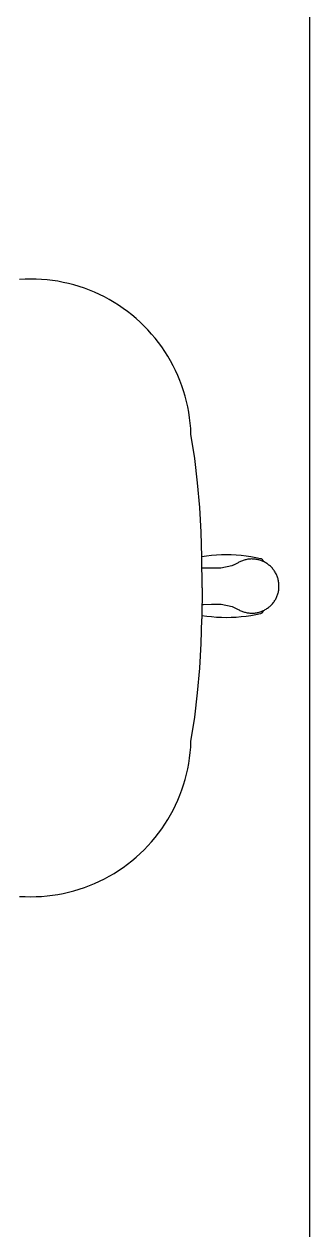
# Model space of a CAD drawing. Header units: inches. Extents: x 4 to 2210, y 3 to 2073.
# Drawn here: x 1286.99 to 1294.63, y 1921.11 to 1953.35 of the extents above; entities that cross this region are included whole.
import ezdxf

# ---------------------------------------------------------------- set-up
doc = ezdxf.new("R2010")
doc.units = ezdxf.units.IN
doc.header["$MEASUREMENT"] = 0
doc.layers.add('Planon_construction', color=253, linetype='Continuous')

# ---------------------------------------------------------------- blocks, each defined once
blk = doc.blocks.new('8 person table')
at = {"layer": 'Planon_construction'}
for p, q in [((-308.65, -1253.08, 0), (-308.65, 1126.14, 0)), ((-460.93, 411.99, 0), (-463.86, 411.84, 0)), ((-458, 412.04, 0), (-460.93, 411.99, 0)), ((-455.07, 411.99, 0), (-458, 412.04, 0)), ((-452.14, 411.85, 0), (-455.07, 411.99, 0)), ((-449.22, 411.6, 0), (-452.14, 411.85, 0)), ((-446.31, 411.25, 0), (-449.22, 411.6, 0)), ((-443.41, 410.8, 0), (-446.31, 411.25, 0)), ((-440.53, 410.26, 0), (-443.41, 410.8, 0)), ((-437.67, 409.61, 0), (-440.53, 410.26, 0)), ((-434.84, 408.87, 0), (-437.67, 409.61, 0)), ((-432.03, 408.03, 0), (-434.84, 408.87, 0)), ((-429.25, 407.1, 0), (-432.03, 408.03, 0)), ((-426.5, 406.07, 0), (-429.25, 407.1, 0)), ((-423.79, 404.95, 0), (-426.5, 406.07, 0)), ((-421.12, 403.74, 0), (-423.79, 404.95, 0)), ((-418.5, 402.43, 0), (-421.12, 403.74, 0)), ((-415.92, 401.04, 0), (-418.5, 402.43, 0)), ((-413.39, 399.56, 0), (-415.92, 401.04, 0)), ((-410.91, 398, 0), (-413.39, 399.56, 0)), ((-408.49, 396.35, 0), (-410.91, 398, 0)), ((-406.12, 394.61, 0), (-408.49, 396.35, 0)), ((-403.82, 392.8, 0), (-406.12, 394.61, 0)), ((-401.57, 390.91, 0), (-403.82, 392.8, 0)), ((-399.4, 388.95, 0), (-401.57, 390.91, 0)), ((-397.29, 386.91, 0), (-399.4, 388.95, 0)), ((-395.25, 384.8, 0), (-397.29, 386.91, 0)), ((-393.29, 382.63, 0), (-395.25, 384.8, 0)), ((-391.4, 380.38, 0), (-393.29, 382.63, 0)), ((-389.59, 378.08, 0), (-391.4, 380.38, 0)), ((-387.86, 375.71, 0), (-389.59, 378.08, 0)), ((-386.21, 373.29, 0), (-387.86, 375.71, 0)), ((-384.65, 370.81, 0), (-386.21, 373.29, 0)), ((-383.17, 368.28, 0), (-384.65, 370.81, 0)), ((-381.78, 365.69, 0), (-383.17, 368.28, 0)), ((-380.48, 363.07, 0), (-381.78, 365.69, 0)), ((-379.27, 360.4, 0), (-380.48, 363.07, 0)), ((-378.15, 357.69, 0), (-379.27, 360.4, 0)), ((-377.12, 354.94, 0), (-378.15, 357.69, 0)), ((-376.19, 352.16, 0), (-377.12, 354.94, 0)), ((-375.35, 349.35, 0), (-376.19, 352.16, 0)), ((-374.61, 346.52, 0), (-375.35, 349.35, 0)), ((-373.97, 343.66, 0), (-374.61, 346.52, 0)), ((-373.43, 340.78, 0), (-373.97, 343.66, 0)), ((-372.98, 337.88, 0), (-373.43, 340.78, 0)), ((-372.63, 334.97, 0), (-372.98, 337.88, 0)), ((-372.39, 332.05, 0), (-372.63, 334.97, 0)), ((-372.24, 329.12, 0), (-372.39, 332.05, 0)), ((-370.24, 316.07, 0), (-372.24, 329.12, 0)), ((-368.66, 302.96, 0), (-370.24, 316.07, 0)), ((-367.51, 289.81, 0), (-368.66, 302.96, 0)), ((-366.78, 276.63, 0), (-367.51, 289.81, 0)), ((-366.47, 263.44, 0), (-366.78, 276.63, 0)), ((-358.6, 264.39, 0), (-361.23, 264.17, 0)), ((-355.96, 264.52, 0), (-358.6, 264.39, 0)), ((-353.32, 264.56, 0), (-355.96, 264.52, 0)), ((-350.67, 264.52, 0), (-353.32, 264.56, 0)), ((-348.03, 264.39, 0), (-350.67, 264.52, 0)), ((-345.4, 264.18, 0), (-348.03, 264.39, 0)), ((-363.86, 263.87, 0), (-366.47, 263.48, 0)), ((-366.29, 246.88, 0), (-366.47, 263.44, 0)), ((-361.23, 264.17, 0), (-363.86, 263.87, 0)), ((-350.45, 258.66, 0), (-356.26, 257.41, 0)), ((-349.59, 259.02, 0), (-350.45, 258.66, 0)), ((-347.03, 260.28, 0), (-349.56, 259.03, 0)), ((-349.56, 259.03, 0), (-349.54, 258.98, 0)), ((-346.6, 260.53, 0), (-347.03, 260.28, 0)), ((-346.15, 260.76, 0), (-346.6, 260.53, 0)), ((-345.7, 260.98, 0), (-346.15, 260.76, 0)), ((-345.24, 261.18, 0), (-345.7, 260.98, 0)), ((-342.77, 263.88, 0), (-345.4, 264.18, 0)), ((-344.77, 261.37, 0), (-345.24, 261.18, 0)), ((-344.3, 261.54, 0), (-344.77, 261.37, 0)), ((-343.82, 261.69, 0), (-344.3, 261.54, 0)), ((-343.34, 261.83, 0), (-343.82, 261.69, 0)), ((-342.85, 261.95, 0), (-343.34, 261.83, 0)), ((-342.35, 262.05, 0), (-342.85, 261.95, 0)), ((-340.16, 263.49, 0), (-342.77, 263.88, 0)), ((-341.86, 262.14, 0), (-342.35, 262.05, 0)), ((-341.36, 262.21, 0), (-341.86, 262.14, 0)), ((-340.86, 262.26, 0), (-341.36, 262.21, 0)), ((-340.36, 262.29, 0), (-340.86, 262.26, 0)), ((-339.86, 262.31, 0), (-340.36, 262.29, 0)), ((-337.56, 263.01, 0), (-340.16, 263.49, 0)), ((-339.35, 262.3, 0), (-339.86, 262.31, 0)), ((-338.85, 262.29, 0), (-339.35, 262.3, 0)), ((-338.35, 262.25, 0), (-338.85, 262.29, 0)), ((-337.85, 262.2, 0), (-338.35, 262.25, 0)), ((-337.35, 262.12, 0), (-337.85, 262.2, 0)), ((-334.98, 262.46, 0), (-337.56, 263.01, 0)), ((-336.86, 262.04, 0), (-337.35, 262.12, 0)), ((-336.36, 261.93, 0), (-336.86, 262.04, 0)), ((-335.88, 261.81, 0), (-336.36, 261.93, 0)), ((-335.39, 261.67, 0), (-335.88, 261.81, 0)), ((-334.92, 261.51, 0), (-335.39, 261.67, 0)), ((-334.91, 262.44, 0), (-334.98, 262.46, 0)), ((-334.44, 261.34, 0), (-334.92, 261.51, 0)), ((-334.84, 262.42, 0), (-334.91, 262.44, 0)), ((-334.77, 262.4, 0), (-334.84, 262.42, 0)), ((-334.7, 262.37, 0), (-334.77, 262.4, 0)), ((-334.64, 262.35, 0), (-334.7, 262.37, 0)), ((-334.57, 262.32, 0), (-334.64, 262.35, 0)), ((-334.51, 262.29, 0), (-334.57, 262.32, 0)), ((-334.45, 262.25, 0), (-334.51, 262.29, 0)), ((-334.38, 262.22, 0), (-334.45, 262.25, 0)), ((-333.98, 261.15, 0), (-334.44, 261.34, 0)), ((-334.32, 262.18, 0), (-334.38, 262.22, 0)), ((-334.26, 262.14, 0), (-334.32, 262.18, 0)), ((-334.21, 262.1, 0), (-334.26, 262.14, 0)), ((-334.15, 262.06, 0), (-334.21, 262.1, 0)), ((-334.1, 262.01, 0), (-334.15, 262.06, 0)), ((-334.04, 261.97, 0), (-334.1, 262.01, 0)), ((-333.99, 261.92, 0), (-334.04, 261.97, 0)), ((-333.94, 261.87, 0), (-333.99, 261.92, 0)), ((-333.52, 260.95, 0), (-333.98, 261.15, 0)), ((-333.89, 261.81, 0), (-333.94, 261.87, 0)), ((-333.85, 261.76, 0), (-333.89, 261.81, 0)), ((-333.8, 261.7, 0), (-333.85, 261.76, 0)), ((-333.76, 261.65, 0), (-333.8, 261.7, 0)), ((-333.72, 261.59, 0), (-333.76, 261.65, 0)), ((-333.68, 261.53, 0), (-333.72, 261.59, 0)), ((-333.64, 261.47, 0), (-333.68, 261.53, 0)), ((-333.61, 261.41, 0), (-333.64, 261.47, 0)), ((-333.58, 261.34, 0), (-333.61, 261.41, 0)), ((-333.55, 261.28, 0), (-333.58, 261.34, 0)), ((-333.52, 261.21, 0), (-333.55, 261.28, 0)), ((-333.49, 261.15, 0), (-333.52, 261.21, 0)), ((-333.07, 260.72, 0), (-333.52, 260.95, 0)), ((-333.47, 261.08, 0), (-333.49, 261.15, 0)), ((-333.45, 261.01, 0), (-333.47, 261.08, 0)), ((-333.43, 260.94, 0), (-333.45, 261.01, 0)), ((-333.41, 260.87, 0), (-333.43, 260.94, 0)), ((-333.4, 260.8, 0), (-333.41, 260.87, 0)), ((-333.39, 260.73, 0), (-333.4, 260.8, 0)), ((-332.62, 260.49, 0), (-333.07, 260.72, 0)), ((-332.19, 260.24, 0), (-332.62, 260.49, 0)), ((-331.76, 259.97, 0), (-332.19, 260.24, 0)), ((-331.34, 259.69, 0), (-331.76, 259.97, 0)), ((-330.94, 259.39, 0), (-331.34, 259.69, 0)), ((-330.54, 259.08, 0), (-330.94, 259.39, 0)), ((-330.16, 258.76, 0), (-330.54, 259.08, 0)), ((-329.78, 258.42, 0), (-330.16, 258.76, 0)), ((-329.42, 258.08, 0), (-329.78, 258.42, 0)), ((-329.07, 257.71, 0), (-329.42, 258.08, 0)), ((-364.5, 257.37, 0), (-366.41, 257.39, 0)), ((-361.31, 257.36, 0), (-364.5, 257.37, 0)), ((-356.26, 257.41, 0), (-361.31, 257.36, 0)), ((-328.73, 257.34, 0), (-329.07, 257.71, 0)), ((-328.41, 256.96, 0), (-328.73, 257.34, 0)), ((-328.1, 256.56, 0), (-328.41, 256.96, 0)), ((-327.8, 256.15, 0), (-328.1, 256.56, 0)), ((-327.52, 255.74, 0), (-327.8, 256.15, 0)), ((-327.25, 255.31, 0), (-327.52, 255.74, 0)), ((-327, 254.88, 0), (-327.25, 255.31, 0)), ((-326.76, 254.43, 0), (-327, 254.88, 0)), ((-326.54, 253.98, 0), (-326.76, 254.43, 0)), ((-326.34, 253.52, 0), (-326.54, 253.98, 0)), ((-326.15, 253.06, 0), (-326.34, 253.52, 0)), ((-325.97, 252.59, 0), (-326.15, 253.06, 0)), ((-325.82, 252.11, 0), (-325.97, 252.59, 0)), ((-325.68, 251.62, 0), (-325.82, 252.11, 0)), ((-325.55, 251.14, 0), (-325.68, 251.62, 0)), ((-366.29, 246.88, 0), (-366.47, 230.31, 0)), ((-325.45, 250.65, 0), (-325.55, 251.14, 0)), ((-325.52, 244.65, 0), (-325.42, 245.15, 0)), ((-325.36, 250.15, 0), (-325.45, 250.65, 0)), ((-325.42, 245.15, 0), (-325.34, 245.64, 0)), ((-325.29, 249.65, 0), (-325.36, 250.15, 0)), ((-325.34, 245.64, 0), (-325.27, 246.14, 0)), ((-325.23, 249.15, 0), (-325.29, 249.65, 0)), ((-325.27, 246.14, 0), (-325.22, 246.64, 0)), ((-325.19, 248.65, 0), (-325.23, 249.15, 0)), ((-325.22, 246.64, 0), (-325.19, 247.14, 0)), ((-325.17, 248.15, 0), (-325.19, 248.65, 0)), ((-325.19, 247.14, 0), (-325.17, 247.65, 0)), ((-325.17, 247.65, 0), (-325.17, 248.15, 0)), ((-328.65, 238.42, 0), (-328.33, 238.81, 0)), ((-328.33, 238.81, 0), (-328.02, 239.21, 0)), ((-328.02, 239.21, 0), (-327.73, 239.62, 0)), ((-327.73, 239.62, 0), (-327.45, 240.04, 0)), ((-327.45, 240.04, 0), (-327.19, 240.46, 0)), ((-327.19, 240.46, 0), (-326.94, 240.9, 0)), ((-326.94, 240.9, 0), (-326.7, 241.35, 0)), ((-326.7, 241.35, 0), (-326.49, 241.8, 0)), ((-326.49, 241.8, 0), (-326.29, 242.26, 0)), ((-326.29, 242.26, 0), (-326.1, 242.73, 0)), ((-326.1, 242.73, 0), (-325.93, 243.2, 0)), ((-325.93, 243.2, 0), (-325.78, 243.68, 0)), ((-325.78, 243.68, 0), (-325.64, 244.17, 0)), ((-325.64, 244.17, 0), (-325.52, 244.65, 0)), ((-366.45, 232.18, 0), (-363.84, 231.79, 0)), ((-366.39, 238.03, 0), (-365.47, 238.04, 0)), ((-365.47, 238.04, 0), (-361.22, 238.1, 0)), ((-361.22, 238.1, 0), (-356.17, 238.1, 0)), ((-356.17, 238.1, 0), (-350.29, 236.89, 0)), ((-350.29, 236.89, 0), (-349.49, 236.56, 0)), ((-349.46, 236.54, 0), (-349.44, 236.6, 0)), ((-349.46, 236.54, 0), (-346.92, 235.31, 0)), ((-346.92, 235.31, 0), (-346.48, 235.07, 0)), ((-346.48, 235.07, 0), (-346.03, 234.84, 0)), ((-346.03, 234.84, 0), (-345.58, 234.63, 0)), ((-345.58, 234.63, 0), (-345.12, 234.43, 0)), ((-345.12, 234.43, 0), (-344.65, 234.25, 0)), ((-344.65, 234.25, 0), (-344.17, 234.08, 0)), ((-344.17, 234.08, 0), (-343.69, 233.93, 0)), ((-343.69, 233.93, 0), (-343.21, 233.8, 0)), ((-343.21, 233.8, 0), (-342.72, 233.68, 0)), ((-342.77, 231.79, 0), (-340.16, 232.17, 0)), ((-342.72, 233.68, 0), (-342.22, 233.59, 0)), ((-342.22, 233.59, 0), (-341.73, 233.51, 0)), ((-341.73, 233.51, 0), (-341.23, 233.44, 0)), ((-341.23, 233.44, 0), (-340.73, 233.4, 0)), ((-340.73, 233.4, 0), (-340.23, 233.37, 0)), ((-340.23, 233.37, 0), (-339.72, 233.36, 0)), ((-340.16, 232.17, 0), (-337.56, 232.65, 0)), ((-339.72, 233.36, 0), (-339.22, 233.36, 0)), ((-339.22, 233.36, 0), (-338.72, 233.39, 0)), ((-338.72, 233.39, 0), (-338.22, 233.43, 0)), ((-338.22, 233.43, 0), (-337.72, 233.48, 0)), ((-337.72, 233.48, 0), (-337.22, 233.56, 0)), ((-337.56, 232.65, 0), (-334.98, 233.21, 0)), ((-337.22, 233.56, 0), (-336.73, 233.65, 0)), ((-336.73, 233.65, 0), (-336.24, 233.76, 0)), ((-336.24, 233.76, 0), (-335.75, 233.89, 0)), ((-335.75, 233.89, 0), (-335.27, 234.03, 0)), ((-335.27, 234.03, 0), (-334.79, 234.19, 0)), ((-334.98, 233.21, 0), (-334.91, 233.22, 0)), ((-334.91, 233.22, 0), (-334.84, 233.24, 0)), ((-334.84, 233.24, 0), (-334.77, 233.26, 0)), ((-334.79, 234.19, 0), (-334.32, 234.37, 0)), ((-334.77, 233.26, 0), (-334.7, 233.29, 0)), ((-334.7, 233.29, 0), (-334.64, 233.32, 0)), ((-334.64, 233.32, 0), (-334.57, 233.34, 0)), ((-334.57, 233.34, 0), (-334.51, 233.38, 0)), ((-334.51, 233.38, 0), (-334.45, 233.41, 0)), ((-334.45, 233.41, 0), (-334.38, 233.44, 0)), ((-334.38, 233.44, 0), (-334.32, 233.48, 0)), ((-334.32, 234.37, 0), (-333.86, 234.56, 0)), ((-334.32, 233.48, 0), (-334.26, 233.52, 0)), ((-334.26, 233.52, 0), (-334.21, 233.56, 0)), ((-334.21, 233.56, 0), (-334.15, 233.61, 0)), ((-334.15, 233.61, 0), (-334.1, 233.65, 0)), ((-334.1, 233.65, 0), (-334.04, 233.7, 0)), ((-334.04, 233.7, 0), (-333.99, 233.75, 0)), ((-333.99, 233.75, 0), (-333.94, 233.8, 0)), ((-333.94, 233.8, 0), (-333.89, 233.85, 0)), ((-333.89, 233.85, 0), (-333.85, 233.9, 0)), ((-333.86, 234.56, 0), (-333.4, 234.77, 0)), ((-333.85, 233.9, 0), (-333.8, 233.96, 0)), ((-333.8, 233.96, 0), (-333.76, 234.02, 0)), ((-333.76, 234.02, 0), (-333.72, 234.07, 0)), ((-333.72, 234.07, 0), (-333.68, 234.13, 0)), ((-333.68, 234.13, 0), (-333.64, 234.19, 0)), ((-333.64, 234.19, 0), (-333.61, 234.26, 0)), ((-333.61, 234.26, 0), (-333.58, 234.32, 0)), ((-333.58, 234.32, 0), (-333.55, 234.38, 0)), ((-333.55, 234.38, 0), (-333.52, 234.45, 0)), ((-333.52, 234.45, 0), (-333.49, 234.52, 0)), ((-333.49, 234.52, 0), (-333.47, 234.58, 0)), ((-333.47, 234.58, 0), (-333.45, 234.65, 0)), ((-333.45, 234.65, 0), (-333.43, 234.72, 0)), ((-333.43, 234.72, 0), (-333.41, 234.79, 0)), ((-333.41, 234.79, 0), (-333.4, 234.86, 0)), ((-333.4, 234.77, 0), (-332.95, 235, 0)), ((-333.4, 234.86, 0), (-333.39, 234.93, 0)), ((-332.95, 235, 0), (-332.51, 235.24, 0)), ((-332.51, 235.24, 0), (-332.07, 235.49, 0)), ((-332.07, 235.49, 0), (-331.65, 235.76, 0)), ((-331.65, 235.76, 0), (-331.24, 236.05, 0)), ((-331.24, 236.05, 0), (-330.83, 236.35, 0)), ((-330.83, 236.35, 0), (-330.44, 236.66, 0)), ((-330.44, 236.66, 0), (-330.06, 236.99, 0)), ((-330.06, 236.99, 0), (-329.69, 237.33, 0)), ((-329.69, 237.33, 0), (-329.33, 237.68, 0)), ((-329.33, 237.68, 0), (-328.98, 238.05, 0)), ((-328.98, 238.05, 0), (-328.65, 238.42, 0)), ((-366.78, 217.12, 0), (-366.47, 230.31, 0)), ((-363.84, 231.79, 0), (-361.22, 231.49, 0)), ((-361.22, 231.49, 0), (-358.58, 231.27, 0)), ((-358.58, 231.27, 0), (-355.94, 231.14, 0)), ((-355.94, 231.14, 0), (-353.3, 231.1, 0)), ((-353.3, 231.1, 0), (-350.66, 231.14, 0)), ((-350.66, 231.14, 0), (-348.02, 231.27, 0)), ((-348.02, 231.27, 0), (-345.39, 231.49, 0)), ((-345.39, 231.49, 0), (-342.77, 231.79, 0)), ((-367.51, 203.94, 0), (-366.78, 217.12, 0)), ((-368.66, 190.79, 0), (-367.51, 203.94, 0)), ((-370.24, 177.68, 0), (-368.66, 190.79, 0)), ((-372.24, 164.63, 0), (-370.24, 177.68, 0)), ((-372.63, 158.78, 0), (-372.39, 161.7, 0)), ((-372.39, 161.7, 0), (-372.24, 164.63, 0)), ((-373.43, 152.97, 0), (-372.98, 155.87, 0)), ((-372.98, 155.87, 0), (-372.63, 158.78, 0)), ((-374.61, 147.23, 0), (-373.97, 150.09, 0)), ((-373.97, 150.09, 0), (-373.43, 152.97, 0)), ((-376.19, 141.59, 0), (-375.35, 144.4, 0)), ((-375.35, 144.4, 0), (-374.61, 147.23, 0)), ((-379.27, 133.35, 0), (-378.15, 136.06, 0)), ((-378.15, 136.06, 0), (-377.12, 138.81, 0)), ((-377.12, 138.81, 0), (-376.19, 141.59, 0)), ((-381.78, 128.06, 0), (-380.48, 130.68, 0)), ((-380.48, 130.68, 0), (-379.27, 133.35, 0)), ((-386.21, 120.47, 0), (-384.65, 122.95, 0)), ((-384.65, 122.95, 0), (-383.17, 125.48, 0)), ((-383.17, 125.48, 0), (-381.78, 128.06, 0)), ((-389.59, 115.68, 0), (-387.86, 118.04, 0)), ((-387.86, 118.04, 0), (-386.21, 120.47, 0)), ((-395.25, 108.95, 0), (-393.29, 111.13, 0)), ((-393.29, 111.13, 0), (-391.4, 113.37, 0)), ((-391.4, 113.37, 0), (-389.59, 115.68, 0)), ((-401.57, 102.84, 0), (-399.4, 104.8, 0)), ((-399.4, 104.8, 0), (-397.29, 106.84, 0)), ((-397.29, 106.84, 0), (-395.25, 108.95, 0)), ((-410.91, 95.76, 0), (-408.49, 97.41, 0)), ((-408.49, 97.41, 0), (-406.12, 99.14, 0)), ((-406.12, 99.14, 0), (-403.82, 100.95, 0)), ((-403.82, 100.95, 0), (-401.57, 102.84, 0)), ((-421.12, 90.01, 0), (-418.5, 91.32, 0)), ((-418.5, 91.32, 0), (-415.92, 92.71, 0)), ((-415.92, 92.71, 0), (-413.39, 94.19, 0)), ((-413.39, 94.19, 0), (-410.91, 95.76, 0)), ((-440.53, 83.49, 0), (-437.67, 84.14, 0)), ((-437.67, 84.14, 0), (-434.84, 84.88, 0)), ((-434.84, 84.88, 0), (-432.03, 85.72, 0)), ((-432.03, 85.72, 0), (-429.25, 86.65, 0)), ((-429.25, 86.65, 0), (-426.5, 87.68, 0)), ((-426.5, 87.68, 0), (-423.79, 88.8, 0)), ((-423.79, 88.8, 0), (-421.12, 90.01, 0)), ((-463.86, 81.91, 0), (-460.93, 81.76, 0)), ((-460.93, 81.76, 0), (-458, 81.71, 0)), ((-458, 81.71, 0), (-455.07, 81.76, 0)), ((-455.07, 81.76, 0), (-452.14, 81.91, 0)), ((-452.14, 81.91, 0), (-449.22, 82.15, 0)), ((-449.22, 82.15, 0), (-446.31, 82.5, 0)), ((-446.31, 82.5, 0), (-443.41, 82.95, 0)), ((-443.41, 82.95, 0), (-440.53, 83.49, 0))]:
    blk.add_line(p, q, dxfattribs=at)

msp = doc.modelspace()

# ---------------------------------------------------------------- block references
at = {"layer": 'Planon_construction', "xscale": 0.05, "yscale": 0.05, "zscale": 0.05}
msp.add_blockref('8 person table', (1310.061, 1925.93), dxfattribs=at)

doc.saveas('drawing.dxf')
